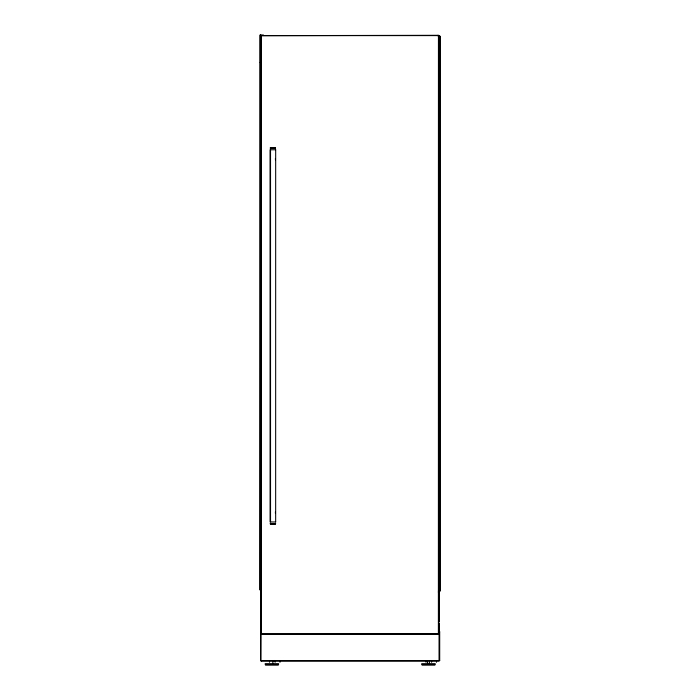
<?xml version="1.0" encoding="UTF-8"?>
<svg xmlns="http://www.w3.org/2000/svg" width="700" height="700" viewBox="0 0 700 700"><rect width="100%" height="100%" fill="white"/><g stroke="black" fill="none" stroke-linecap="round" stroke-linejoin="round"><path stroke-width="1.05" d="M261.091 590.004L260.181 590.004L260.199 35L263.41 35M260.453 35L260.4 590.004L260.636 35M260.619 590.004L260.558 35M275.66 521.972L275.678 149.774M439.206 632.188L439.215 623.665L438.664 622.773L439.224 623.726L439.197 632.258M439.171 621.04L439.434 592.428L439.136 621.128L439.197 592.795M438.935 591.089L438.9 590.45L439.591 591.124L439.556 36.12L439.066 36.768M261.074 634.183L437.981 634.183L438.716 633.447M260.741 631.724L260.627 660.529L261.249 661.168L439.058 661.168L439.066 631.164L439.688 631.803L439.688 660.546L260.855 660.564L260.794 35.595M439.46 631.767L439.688 631.803M261.284 661.141L261.231 660.94M437.981 35.315L438.445 35.315L261.074 35.648L438.716 35.595L438.637 633.85M439.215 36.768L439.828 36.12L439.828 591.124L438.305 591.124M438.576 592.489L439.434 592.428M275.441 159.871L275.406 158.445M275.415 513.301L275.415 511.875M438.795 591.273L438.953 590.441M260.794 633.903L438.235 633.85M437.981 634.183L438.445 634.095M437.981 633.903L438.445 633.85M270.13 148.041L275.345 148.05M271.338 523.836L272.011 523.819M271.416 523.819L270.217 523.836L272.956 523.819M270.217 523.705L272.58 523.705M273.639 523.836L275.529 523.836L272.834 523.836M274.006 148.05L274.724 148.041M273.411 523.705L275.686 523.705L274.181 523.696M270.41 148.05L271.189 148.05M270.611 523.705L273.963 523.705M438.305 36.12L439.828 36.12M260.19 62.37L261.091 62.37M275.695 149.774L270.051 149.774L270.095 521.972L275.686 521.972M438.384 592.392L438.646 591.727L438.848 592.392M265.125 663.67L278.661 663.67M421.697 663.67L435.251 663.67M265.125 664.624L269.01 664.624M269.264 664.624L278.661 664.624M421.697 664.624L425.582 664.624M425.854 664.624L435.251 664.624M265.51 665L278.276 665M422.074 665L434.875 665M272.974 148.041L273.787 148.041M439.399 621.11L438.533 621.075M271.267 147.91L275.564 147.91L270.41 147.936M439.828 591.124L438.918 590.459M437.981 35.595L438.445 36.05L438.392 634.095M439.688 660.546L439.469 660.529M438.637 35.595L438.716 36.05M438.392 35.595L438.445 36.05M261.074 633.447L261.118 633.903L261.074 35.315M439.591 36.12L439.591 591.124M439.303 36.12L439.32 591.124M436.494 661.062L436.494 662.288M431.594 661.062L431.594 662.288M429.433 661.483L429.433 663.67M427.516 661.483L427.516 663.67M425.994 661.062L425.994 662.288M280 661.062L280 662.288M275.109 661.062L275.109 662.288M272.842 661.483L272.842 663.67M270.533 149.774L270.541 521.972M269.509 661.062L269.509 662.288M260.172 35L260.181 590.004M439.451 36.12L439.442 591.124L439.451 36.12M439.688 36.12L439.679 591.124L439.705 36.12M260.881 633.903L260.794 633.447L260.881 633.903"/></g></svg>
